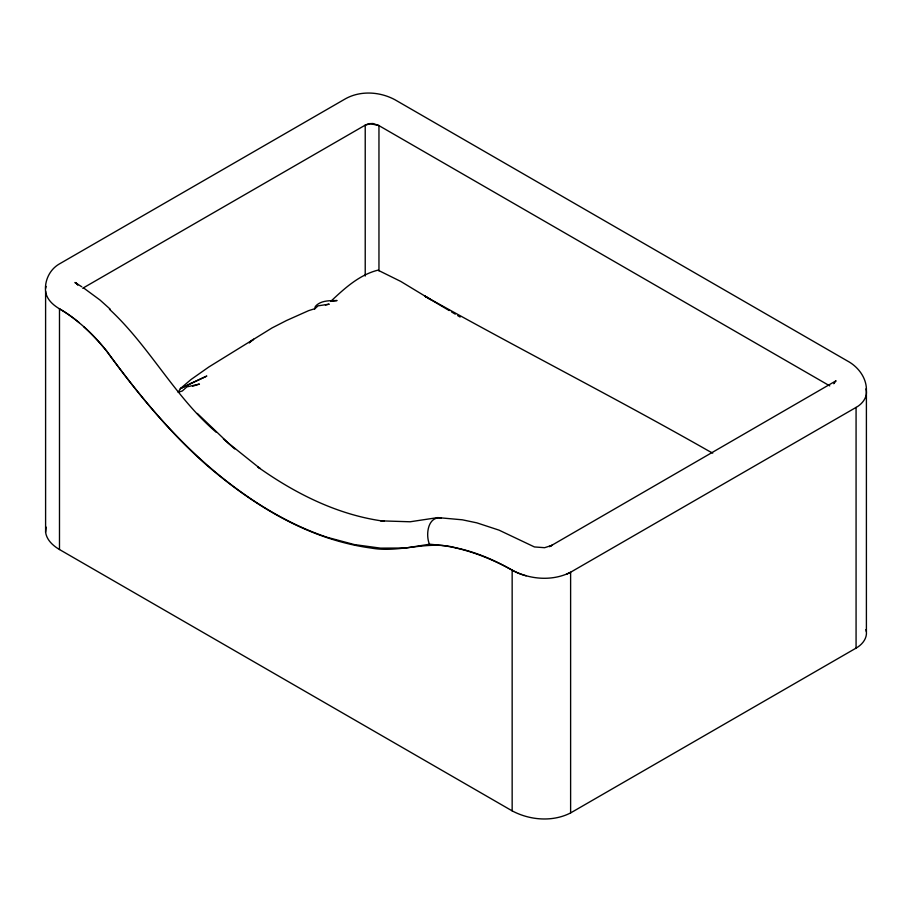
<?xml version="1.0" encoding="UTF-8"?>
<svg xmlns="http://www.w3.org/2000/svg" width="912" height="912" viewBox="0 0 912 912"><rect width="100%" height="100%" fill="white"/><g stroke="black" fill="none" stroke-linecap="round" stroke-linejoin="round"><path stroke-width="1.37" d="M45.6 291.521C44.426 280.748 49.67 269.633 59.063 264.127L344.348 99.419C359.613 90.311 379.609 91.451 394.964 99.75L847.259 360.878C858.226 366.681 866.959 378.149 866.4 390.963L866.4 631.663C867.141 638.776 861.931 644.83 856.072 648.113L570.616 812.923C552.512 822.191 529.826 820.287 512.156 810.871L59.485 549.526C53.044 545.718 46.66 540.029 45.6 532.22L45.6 291.521C46.66 299.33 53.044 305.018 59.485 308.826A129.219 74.716 60 0 1 79.116 322.609M45.6 532.22L46.113 527.102M45.623 288.42L46.113 286.402M314.56 309.168L315.347 306.455C320.591 300.287 329.699 300.664 337.087 300.527L331.854 301.325M178.25 392.274L180.337 388.637L191.007 379.529L208.837 366.989L272.084 327.91L286.573 320.488L308.666 310.627L314.936 308.666L318.094 305.828L329.209 304.152L325.424 305.018M833.75 383.735L834.241 383.097M834.526 382.744L836.065 380.771L549.491 546.641L552.091 545.285L544.635 547.69L534.432 546.949L499.012 530.134L476.828 522.85L462.338 519.806L437.817 517.594L410.126 521.778L380.794 520.843L384.112 521.242C337.987 515.063 295.568 493.768 257.971 467.092L260.08 468.506L228.296 443.05L197.334 413.444M330.691 301.45C344.383 288.523 359.294 274.831 377.956 270.157L400.767 281.432L430.738 299.581L424.878 296.149C518.974 348.897 615.19 397.78 708.966 451.121L712.739 453.093M249.25 342.821L253.582 339.241L249.261 342.616M442.958 545.57A294.713 170.122 60 0 1 512.156 570.125C529.781 579.622 552.512 581.48 570.616 572.223L856.072 407.413C862.547 403.925 868.224 396.56 865.944 388.877M82.684 288.272L365.473 125.001L368.79 123.679L372.962 123.508L378.697 125.468L829.749 385.879M566.762 574.138L570.616 572.223L570.616 812.923M192.694 386.198L199.432 384.066L186.869 386.893L182.343 390.963L178.387 392.206M455.966 547.838C427.865 539.927 399.741 553.265 371.287 548.078C308.997 539.653 253.707 505.59 206.83 465.257C168.526 431.615 136.572 391.841 106.499 350.892C99.511 342.239 91.907 334.066 83.642 326.633M441.283 517.993C427.534 515.907 425.334 535.515 429.723 544.863M442.947 545.536L429.723 544.202L405.715 548.009L380.532 548.135L354.392 544.589L327.522 537.407A372.039 214.799 60 0 1 217.649 473.978C174.922 438.74 139.297 396.07 106.943 351.371C98.53 340.894 89.319 330.988 78.865 322.506A132.046 76.232 60 0 0 64.307 311.779L59.291 308.701M424.878 296.149L449.194 310.547M451.508 311.904L455.27 314.15M457.699 315.598L460.127 317.034M81.818 286.79L74.944 282.492L77.645 284.282L75.878 282.629M84.075 288.295L100.001 300.025L110.386 309.328M109.44 309.259C149.477 346.286 174.58 396.606 216.292 432.322M223.394 438.877L234.76 448.955M77.406 284.487L77.725 285.217M865.944 629.576L866.4 631.663M856.072 407.413L856.072 648.113M512.156 570.171L512.156 810.871M378.959 270.818L378.959 125.548L370.682 123.77L365.222 125.058L365.222 276.04M59.485 308.826L59.485 549.526M526.121 575.814A48.439 27.964 0 0 1 512.293 570.228L505.054 566.215A262.622 151.62 60 0 0 455.966 547.85M190.893 383.382L180.337 388.637L206.819 376.052L190.893 383.382"/></g></svg>
